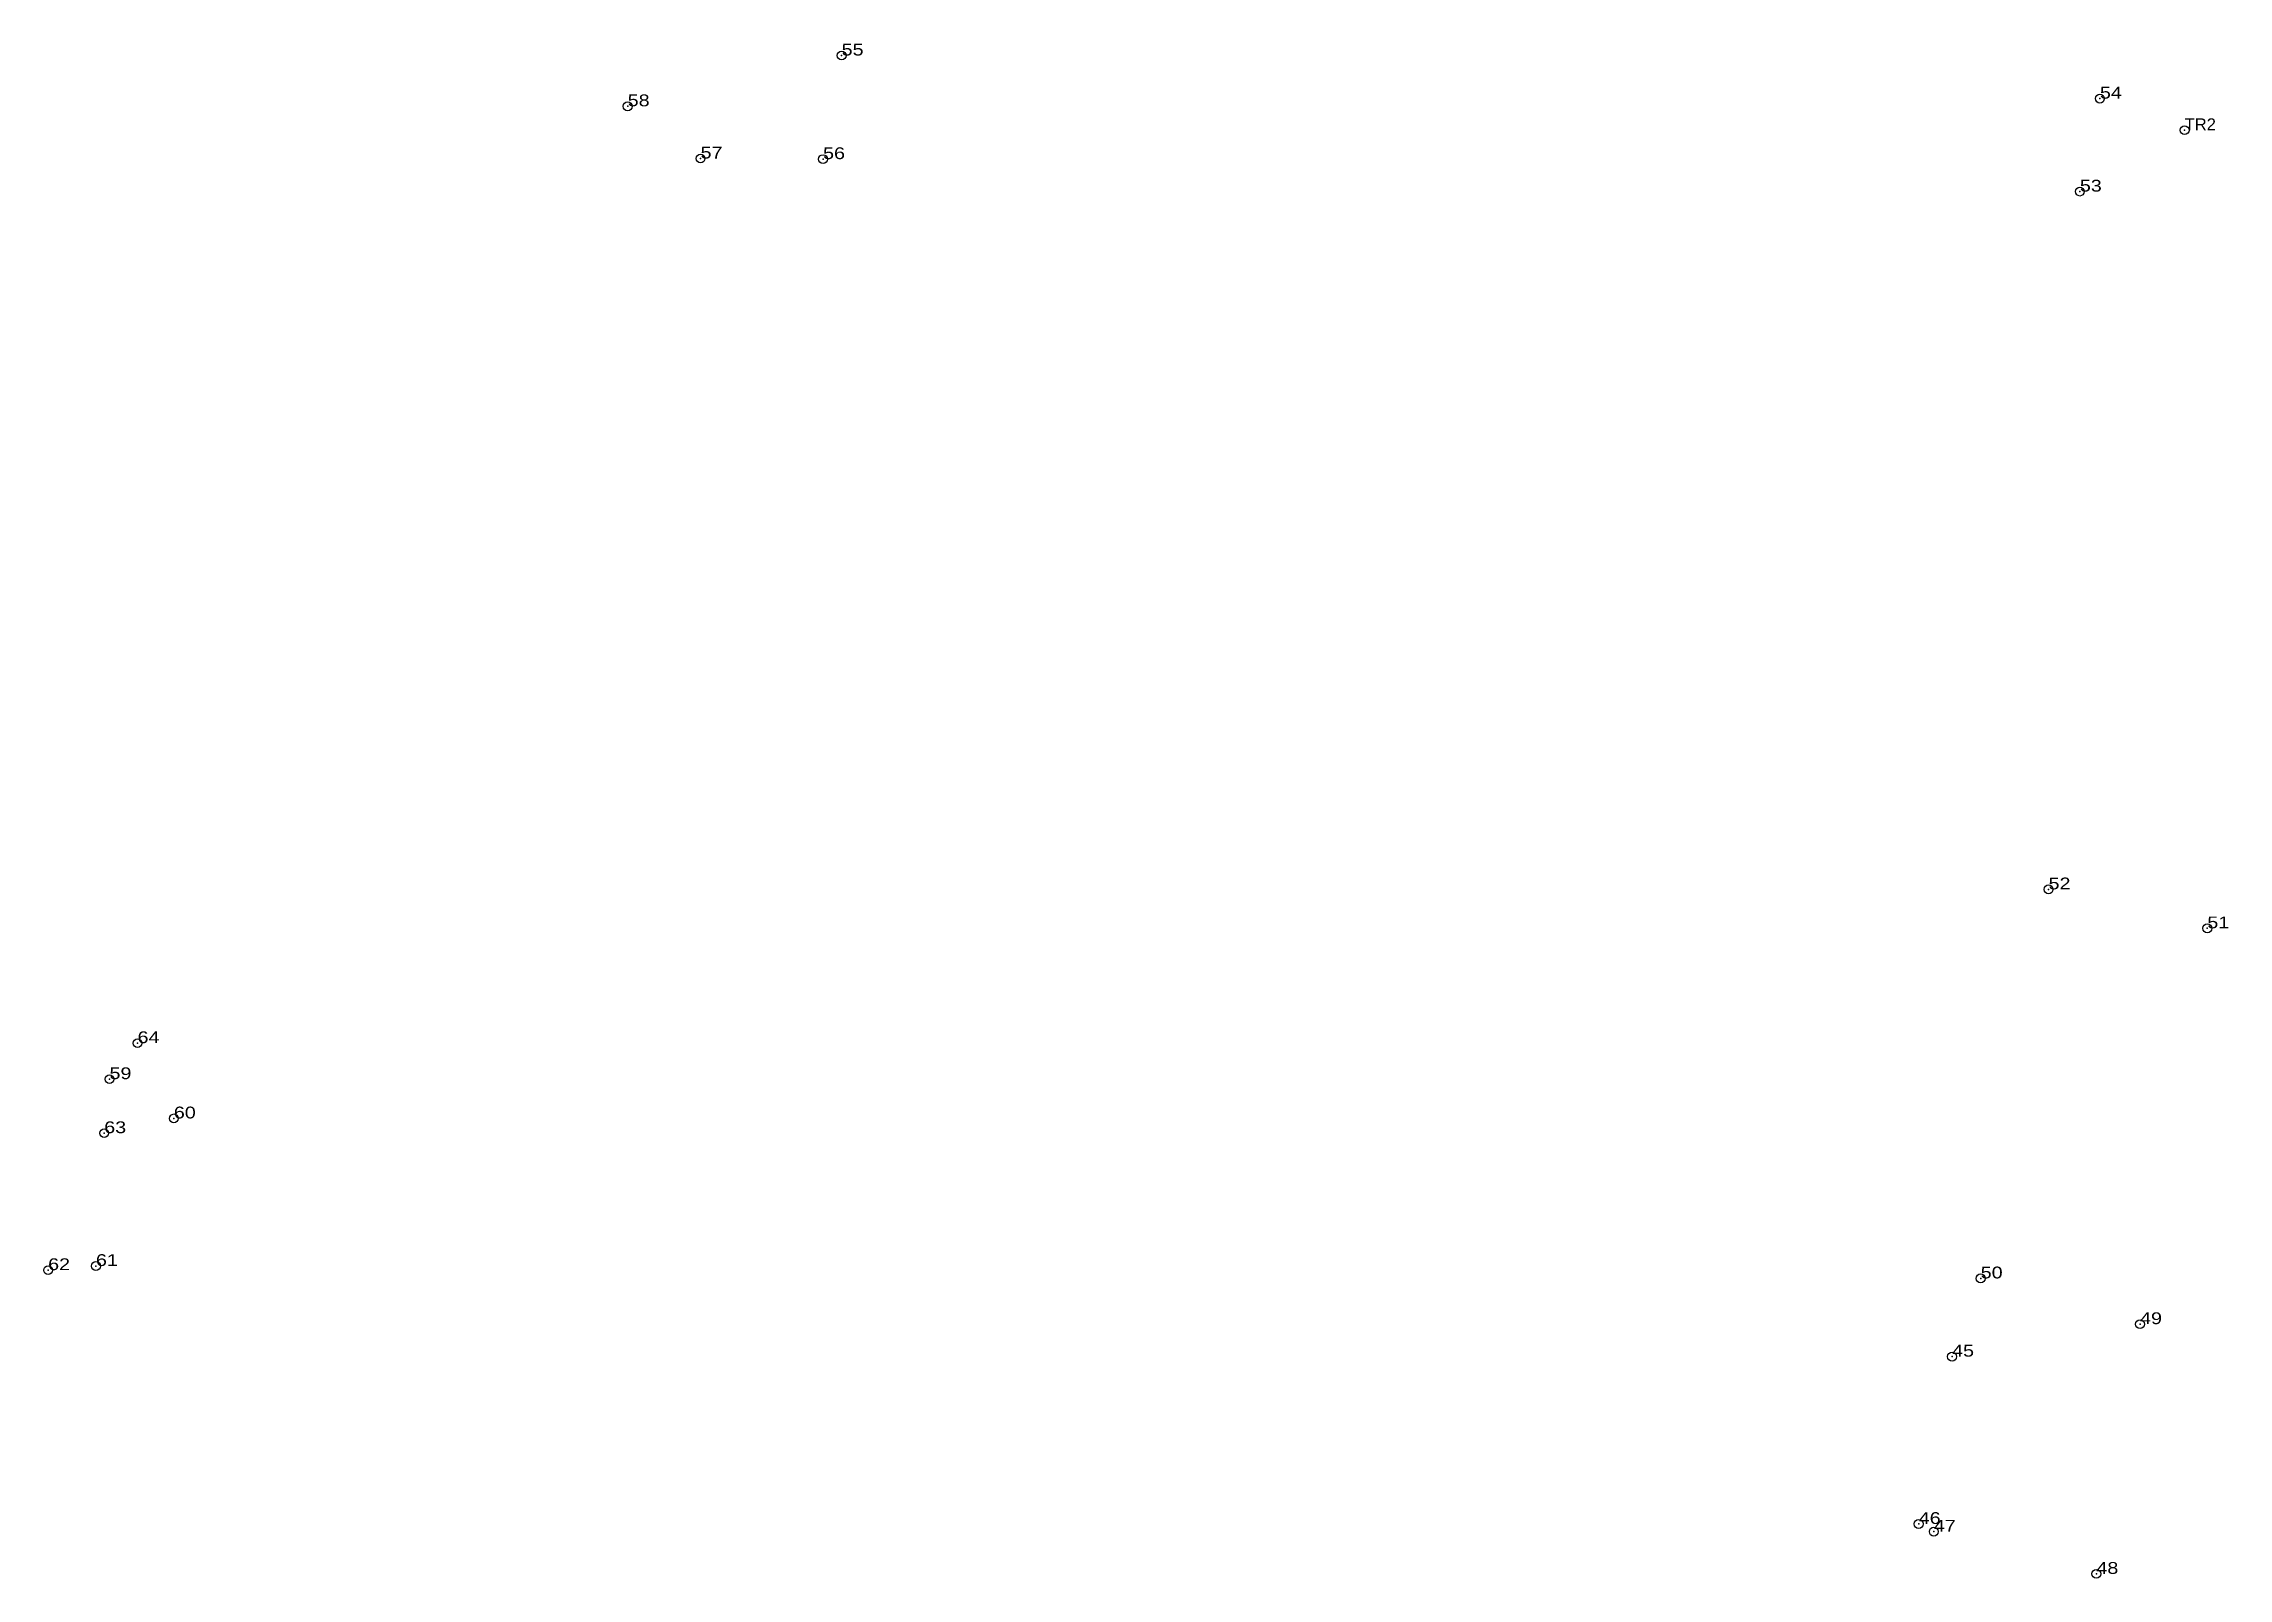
# Model space of a CAD drawing. Header units: metres. Extents: x 549124 to 549323, y 1837890 to 1838212.
# Drawn here: x 549210.1 to 549284.1, y 1837889.6 to 1837941.6 of the extents above; entities outside this region: 4.
import ezdxf

# ---------------------------------------------------------------- set-up
doc = ezdxf.new("R2010")
doc.units = ezdxf.units.M
doc.header["$LTSCALE"] = 0.6
doc.header["$PDMODE"] = 32
doc.header["$PDSIZE"] = 0.3
doc.layers.add('12', color=7, linetype='Continuous')
doc.layers.add('7', color=7, linetype='Continuous')

msp = doc.modelspace()

# ---------------------------------------------------------------- linework, layer by layer
at = {"layer": '7'}
for p in [(549322.43, 1838212.02), (549124.17, 1838208.58), (549237.11, 1837941.19), (549229.86, 1837939.47), (549279.75, 1837939.73), (549282.62, 1837938.66), (549232.33, 1837937.7), (549236.48, 1837937.68), (549279.07, 1837936.58), (549278.01, 1837912.94), (549283.39, 1837911.62), (549213.25, 1837907.73), (549212.3, 1837906.51), (549212.12, 1837904.68), (549214.48, 1837905.18), (549211.84, 1837900.18), (549210.22, 1837900.04), (549275.71, 1837899.76), (549281.11, 1837898.21), (549274.74, 1837897.11), (549273.61, 1837891.44), (549274.12, 1837891.18), (549279.63, 1837889.75)]:
    msp.add_point(p, dxfattribs=at)

# ---------------------------------------------------------------- texts
at = {"layer": '12'}
for s, width, p in [('T2', 1.1, (549322.43, 1838212.02)), ('65', 1.25, (549124.17, 1838208.58)), ('55', 1.25, (549237.11, 1837941.19)), ('58', 1.25, (549229.86, 1837939.47)), ('54', 1.25, (549279.75, 1837939.73)), ('TR2', 1.05, (549282.62, 1837938.66)), ('57', 1.25, (549232.33, 1837937.7)), ('56', 1.25, (549236.48, 1837937.68)), ('53', 1.25, (549279.07, 1837936.58)), ('52', 1.25, (549278.01, 1837912.94)), ('51', 1.25, (549283.39, 1837911.62)), ('64', 1.25, (549213.25, 1837907.73)), ('59', 1.25, (549212.3, 1837906.51)), ('60', 1.25, (549214.48, 1837905.18)), ('63', 1.25, (549212.12, 1837904.68)), ('62', 1.25, (549210.22, 1837900.04)), ('61', 1.25, (549211.84, 1837900.18)), ('50', 1.25, (549275.71, 1837899.76)), ('49', 1.25, (549281.11, 1837898.21)), ('45', 1.25, (549274.74, 1837897.11)), ('46', 1.25, (549273.61, 1837891.44)), ('47', 1.25, (549274.12, 1837891.18)), ('48', 1.25, (549279.63, 1837889.75))]:
    msp.add_text(s, height=0.4, dxfattribs=dict(at, width=width)).set_placement(p)

doc.saveas('drawing.dxf')
